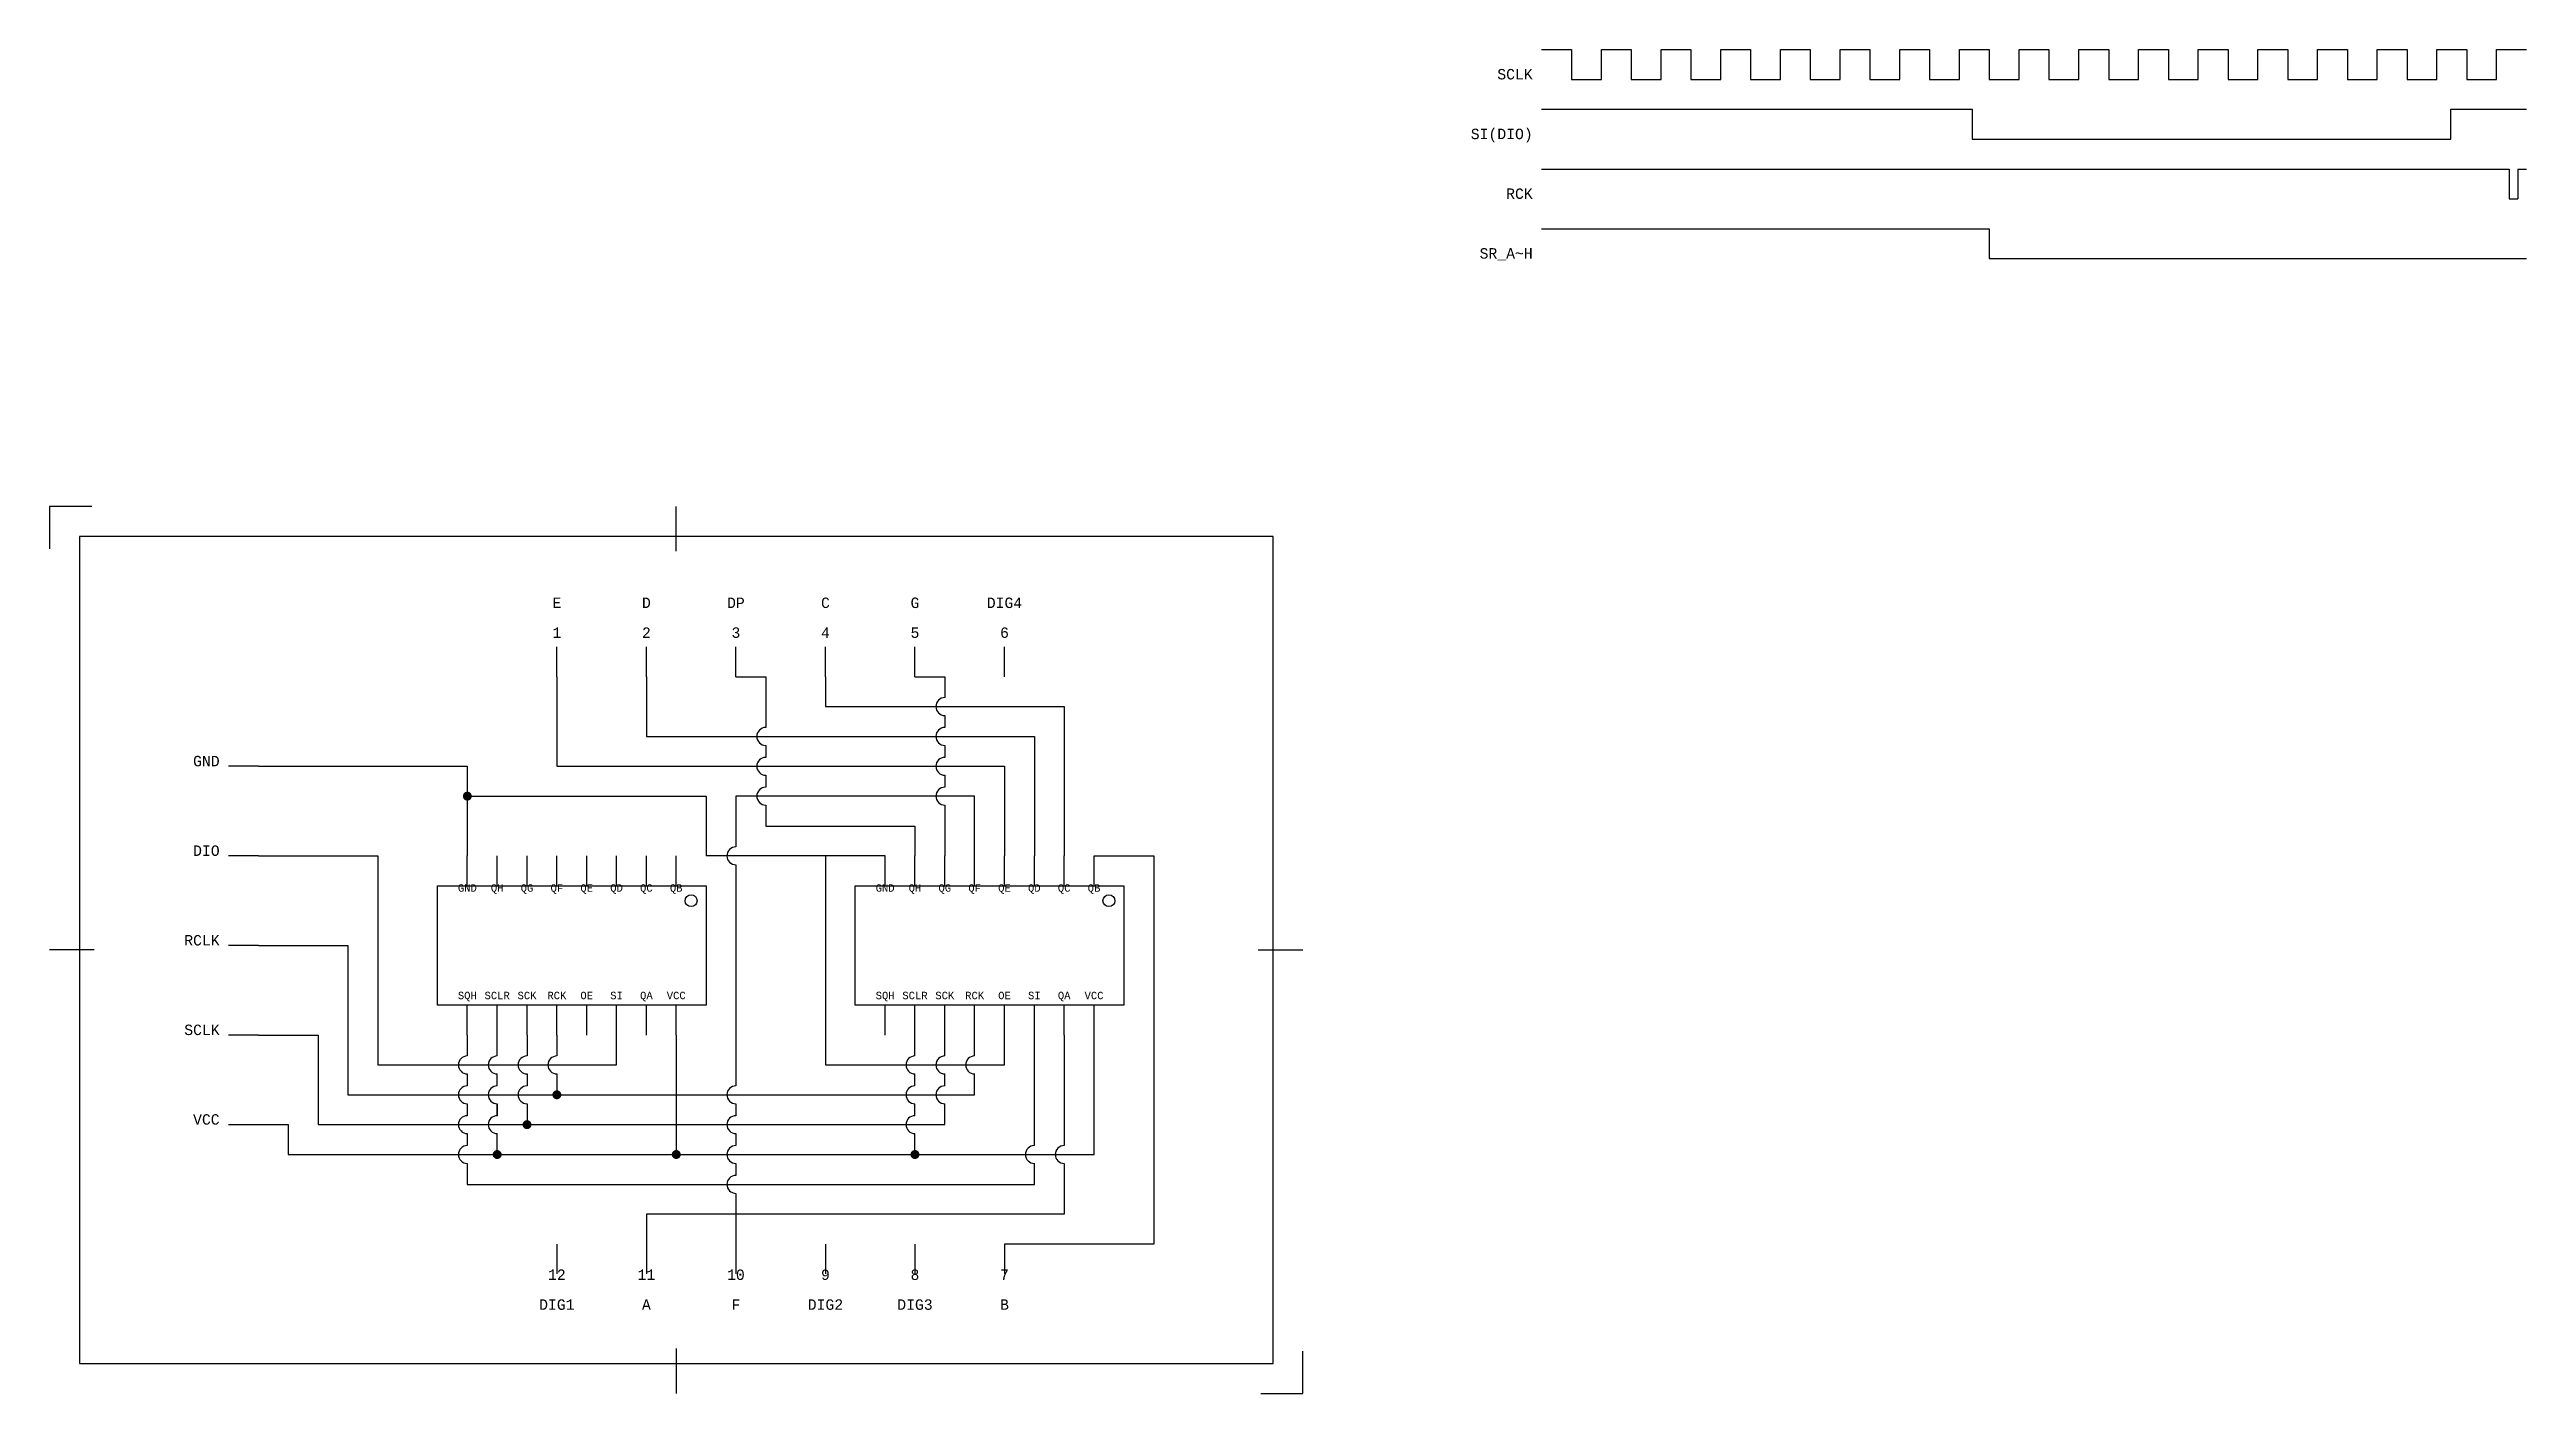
# Model space of a CAD drawing. Extents: x 0 to 830, y 0 to 450.
import ezdxf
from ezdxf.enums import TextEntityAlignment as Align

# ---------------------------------------------------------------- set-up
doc = ezdxf.new("R2010")
doc.units = 0
doc.layers.get('0').update_dxf_attribs({"linetype": 'CONTINUOUS'})
doc.styles.get("Standard").update_dxf_attribs({"font": 'consola.ttf'})

# ---------------------------------------------------------------- blocks, each defined once
blk = doc.blocks.new('A$C16CA4DC8')
for p, q in [((210, -15), (210, 0)), ((15, -148.5), (0, -148.5)), ((405, -148.5), (420, -148.5)), ((210, -282), (210, -297))]:
    blk.add_line(p, q)
for points in [[(14.14, 0), (0, 0), (0, -14.14)], [(405.86, -297), (420, -297), (420, -282.86)]]:
    blk.add_lwpolyline(points)
blk.add_lwpolyline([(10, -287), (410, -287), (410, -10), (10, -10)], close=True)

msp = doc.modelspace()

# ---------------------------------------------------------------- linework, layer by layer
for p, q in [((500, 450), (510, 450)), ((520, 440), (520, 450)), ((520, 450), (530, 450)), ((540, 440), (540, 450)), ((540, 450), (550, 450)), ((560, 440), (560, 450)), ((560, 450), (570, 450)), ((580, 440), (580, 450)), ((580, 450), (590, 450)), ((600, 440), (600, 450)), ((600, 450), (610, 450)), ((620, 440), (620, 450)), ((620, 450), (630, 450)), ((640, 440), (640, 450)), ((640, 450), (650, 450)), ((660, 440), (660, 450)), ((660, 450), (670, 450)), ((680, 440), (680, 450)), ((680, 450), (690, 450)), ((700, 440), (700, 450)), ((700, 450), (710, 450)), ((720, 440), (720, 450)), ((720, 450), (730, 450)), ((740, 440), (740, 450)), ((740, 450), (750, 450)), ((760, 440), (760, 450)), ((760, 450), (770, 450)), ((780, 440), (780, 450)), ((780, 450), (790, 450)), ((800, 440), (800, 450)), ((800, 450), (810, 450)), ((820, 440), (820, 450)), ((820, 450), (830, 450)), ((510, 440), (520, 440)), ((530, 440), (540, 440)), ((550, 440), (560, 440)), ((570, 440), (580, 440)), ((590, 440), (600, 440)), ((610, 440), (620, 440)), ((630, 440), (640, 440)), ((650, 440), (660, 440)), ((670, 440), (680, 440)), ((690, 440), (700, 440)), ((710, 440), (720, 440)), ((730, 440), (740, 440)), ((750, 440), (760, 440)), ((770, 440), (780, 440)), ((790, 440), (800, 440)), ((810, 440), (820, 440)), ((500, 430), (644.27, 430)), ((644.27, 430), (644.27, 420)), ((804.7, 420), (804.7, 430)), ((804.7, 430), (830, 430)), ((644.27, 420), (804.7, 420)), ((500, 410), (824.18, 410)), ((824.18, 410), (824.18, 400)), ((827.14, 410), (830, 410)), ((827.14, 410), (827.14, 400)), ((824.18, 400), (827.14, 400)), ((500, 390), (650, 390)), ((650, 390), (650, 380)), ((650, 380), (830, 380)), ((170, 240), (170, 250)), ((200, 240), (200, 250)), ((230, 240), (230, 250)), ((260, 240), (260, 250)), ((290, 240), (290, 250)), ((320, 240), (320, 250)), ((170, 240), (170, 210)), ((200, 240), (200, 220)), ((230, 240), (240, 240)), ((240, 240), (240, 223)), ((260, 240), (260, 230)), ((290, 240), (300, 240)), ((300, 240), (300, 233)), ((260, 230), (340, 230)), ((300, 227), (300, 223)), ((340, 230), (340, 180)), ((200, 220), (330, 220)), ((240, 217), (240, 213)), ((240, 217), (240, 213)), ((300, 217), (300, 213)), ((330, 220), (330, 180)), ((70, 210), (60, 210)), ((70, 210), (140, 210)), ((140, 210), (140, 180)), ((170, 210), (320, 210)), ((320, 210), (320, 180)), ((140, 200), (220, 200)), ((220, 200), (220, 180)), ((310, 200), (230, 200)), ((230, 200), (230, 183)), ((240, 207), (240, 203)), ((240, 207), (240, 203)), ((300, 207), (300, 203)), ((310, 180), (310, 200)), ((240, 197), (240, 190)), ((300, 197), (300, 180)), ((240, 190), (290, 190)), ((290, 190), (290, 180)), ((70, 180), (60, 180)), ((70, 180), (110, 180)), ((110, 180), (110, 110)), ((140, 170), (140, 180)), ((150, 170), (150, 180)), ((160, 170), (160, 180)), ((170, 170), (170, 180)), ((180, 170), (180, 180)), ((190, 170), (190, 180)), ((200, 170), (200, 180)), ((210, 170), (210, 180)), ((280, 180), (220, 180)), ((230, 177), (230, 103)), ((260, 180), (260, 110)), ((280, 170), (280, 180)), ((290, 170), (290, 180)), ((300, 170), (300, 180)), ((310, 170), (310, 180)), ((320, 170), (320, 180)), ((330, 170), (330, 180)), ((340, 170), (340, 180)), ((350, 170), (350, 180)), ((350, 180), (370, 180)), ((370, 180), (370, 50)), ((130, 170), (220, 170)), ((130, 130), (130, 170)), ((220, 170), (220, 130)), ((270, 170), (360, 170)), ((270, 130), (270, 170)), ((360, 170), (360, 130)), ((220, 130), (130, 130)), ((140, 120), (140, 130)), ((150, 113), (150, 130)), ((180, 120), (180, 130)), ((190, 120), (190, 130)), ((200, 120), (200, 130)), ((210, 120), (210, 130)), ((360, 130), (270, 130)), ((280, 120), (280, 130)), ((290, 113), (290, 130)), ((320, 120), (320, 130)), ((330, 120), (330, 130)), ((340, 120), (340, 130)), ((350, 120), (350, 130)), ((140, 120), (140, 113)), ((190, 110), (190, 120)), ((210, 120), (210, 80)), ((320, 110), (320, 120)), ((330, 83), (330, 120)), ((340, 120), (340, 83)), ((350, 80), (350, 120)), ((110, 110), (190, 110)), ((260, 110), (320, 110)), ((140, 107), (140, 103)), ((150, 103), (150, 107)), ((290, 103), (290, 107)), ((140, 97), (140, 93)), ((150, 97), (150, 93)), ((150, 93), (150, 97)), ((230, 97), (230, 93)), ((290, 93), (290, 97)), ((60, 90), (80, 90)), ((80, 90), (80, 80)), ((140, 87), (140, 83)), ((150, 80), (150, 87)), ((230, 87), (230, 83)), ((290, 80), (290, 87)), ((80, 80), (350, 80)), ((140, 77), (140, 70)), ((230, 77), (230, 73)), ((330, 70), (330, 77)), ((340, 77), (340, 60)), ((140, 70), (330, 70)), ((230, 67), (230, 50)), ((340, 60), (200, 60)), ((200, 60), (200, 50)), ((170, 50), (170, 40)), ((200, 50), (200, 40)), ((230, 50), (230, 40)), ((260, 50), (260, 40)), ((290, 50), (290, 40)), ((320, 50), (320, 40)), ((370, 50), (320, 50))]:
    msp.add_line(p, q)
at = {"color": 1}
for p, q in [((510, 450), (510, 440)), ((530, 450), (530, 440)), ((550, 450), (550, 440)), ((570, 450), (570, 440)), ((590, 450), (590, 440)), ((610, 450), (610, 440)), ((630, 450), (630, 440)), ((650, 450), (650, 440)), ((670, 450), (670, 440)), ((690, 450), (690, 440)), ((710, 450), (710, 440)), ((730, 450), (730, 440)), ((750, 450), (750, 440)), ((770, 450), (770, 440)), ((790, 450), (790, 440)), ((810, 450), (810, 440))]:
    msp.add_line(p, q, dxfattribs=at)
at = {"color": 3}
for p, q in [((70, 150), (60, 150)), ((70, 150), (100, 150)), ((100, 150), (100, 100)), ((170, 120), (170, 130)), ((310, 120), (310, 130)), ((170, 120), (170, 113)), ((310, 113), (310, 120)), ((100, 100), (310, 100)), ((170, 107), (170, 100)), ((310, 100), (310, 107))]:
    msp.add_line(p, q, dxfattribs=at)
at = {"color": 2}
for p, q in [((160, 120), (160, 130)), ((300, 113), (300, 130)), ((70, 120), (60, 120)), ((70, 120), (90, 120)), ((90, 120), (90, 90)), ((160, 120), (160, 113)), ((160, 107), (160, 103)), ((300, 103), (300, 107)), ((160, 97), (160, 90)), ((300, 90), (300, 97)), ((90, 90), (300, 90))]:
    msp.add_line(p, q, dxfattribs=at)
at = {"const_width": 1.5}
for points in [[(139.25, 200, 1), (140.75, 200, 1)], [(149.25, 80, 1), (150.75, 80, 1)], [(209.25, 80, 1), (210.75, 80, 1)], [(289.25, 80, 1), (290.75, 80, 1)]]:
    msp.add_lwpolyline(points, format="xyb", close=True, dxfattribs=at)
at = {"color": 3, "const_width": 1.5}
msp.add_lwpolyline([(169.25, 100, 1), (170.75, 100, 1)], format="xyb", close=True, dxfattribs=at)
at = {"color": 2, "const_width": 1.5}
msp.add_lwpolyline([(159.25, 90, 1), (160.75, 90, 1)], format="xyb", close=True, dxfattribs=at)
for centre in [(215, 165), (355, 165)]:
    msp.add_circle(centre, 2)
for centre in [(300, 230), (240, 220), (300, 220), (240, 210), (300, 210), (240, 200), (300, 200), (230, 180), (140, 110), (150, 110), (290, 110), (140, 100), (150, 100), (230, 100), (290, 100), (140, 90), (150, 90), (230, 90), (290, 90), (140, 80), (230, 80), (330, 80), (340, 80), (230, 70)]:
    msp.add_arc(centre, 3, 90, 270)
at = {"color": 2}
for centre in [(160, 110), (300, 110), (160, 100), (300, 100)]:
    msp.add_arc(centre, 3, 90, 270, dxfattribs=at)
at = {"color": 3}
for centre in [(170, 110), (310, 110)]:
    msp.add_arc(centre, 3, 90, 270, dxfattribs=at)

# ---------------------------------------------------------------- block references
msp.add_blockref('A$C16CA4DC8', (0, 297))

# ---------------------------------------------------------------- texts
at = {"color": 2}
for p in [(497, 440), (57, 120)]:
    msp.add_text('SCLK', height=3.5, dxfattribs=at).set_placement(p, align=Align.RIGHT)
for s, p in [('SI(DIO)', (497, 420)), ('RCK', (497, 400)), ('SR_A~H', (497, 380)), ('GND', (57, 210)), ('DIO', (57, 180)), ('VCC', (57, 90))]:
    msp.add_text(s, height=3.5).set_placement(p, align=Align.RIGHT)
for s, height, p in [('E', 3.5, (170, 263)), ('D', 3.5, (200, 263)), ('DP', 3.5, (230, 263)), ('C', 3.5, (260, 263)), ('G', 3.5, (290, 263)), ('DIG4', 3.5, (320, 263)), ('1', 3.5, (170, 253)), ('2', 3.5, (200, 253)), ('3', 3.5, (230, 253)), ('4', 3.5, (260, 253)), ('5', 3.5, (290, 253)), ('6', 3.5, (320, 253)), ('GND', 2.5, (140, 168)), ('QH', 2.5, (150, 168)), ('QG', 2.5, (160, 168)), ('QF', 2.5, (170, 168)), ('QE', 2.5, (180, 168)), ('QD', 2.5, (190, 168)), ('QC', 2.5, (200, 168)), ('QB', 2.5, (210, 168)), ('GND', 2.5, (280, 168)), ('QH', 2.5, (290, 168)), ('QG', 2.5, (300, 168)), ('QF', 2.5, (310, 168)), ('QE', 2.5, (320, 168)), ('QD', 2.5, (330, 168)), ('QC', 2.5, (340, 168)), ('QB', 2.5, (350, 168)), ('SQH', 2.5, (140, 132)), ('SCLR', 2.5, (150, 132)), ('OE', 2.5, (180, 132)), ('SI', 2.5, (190, 132)), ('QA', 2.5, (200, 132)), ('VCC', 2.5, (210, 132)), ('QA', 2.5, (340, 132)), ('VCC', 2.5, (350, 132)), ('12', 3.5, (170, 38)), ('11', 3.5, (200, 38)), ('10', 3.5, (230, 38)), ('9', 3.5, (260, 38)), ('8', 3.5, (290, 38)), ('7', 3.5, (320, 38)), ('DIG1', 3.5, (170, 28)), ('A', 3.5, (200, 28)), ('F', 3.5, (230, 28)), ('DIG2', 3.5, (260, 28)), ('DIG3', 3.5, (290, 28)), ('B', 3.5, (320, 28))]:
    msp.add_text(s, height=height).set_placement(p, align=Align.CENTER)
at = {"color": 3}
msp.add_text('RCLK', height=3.5, dxfattribs=at).set_placement((57, 150), align=Align.RIGHT)
at = {"color": 2}
for p in [(160, 132), (300, 132)]:
    msp.add_text('SCK', height=2.5, dxfattribs=at).set_placement(p, align=Align.CENTER)
at = {"color": 3}
for p in [(170, 132), (310, 132)]:
    msp.add_text('RCK', height=2.5, dxfattribs=at).set_placement(p, align=Align.CENTER)
at = {"color": 6}
for s, p in [('SQH', (280, 132)), ('SCLR', (290, 132)), ('OE', (320, 132)), ('SI', (330, 132))]:
    msp.add_text(s, height=2.5, dxfattribs=at).set_placement(p, align=Align.CENTER)

doc.saveas('drawing.dxf')
